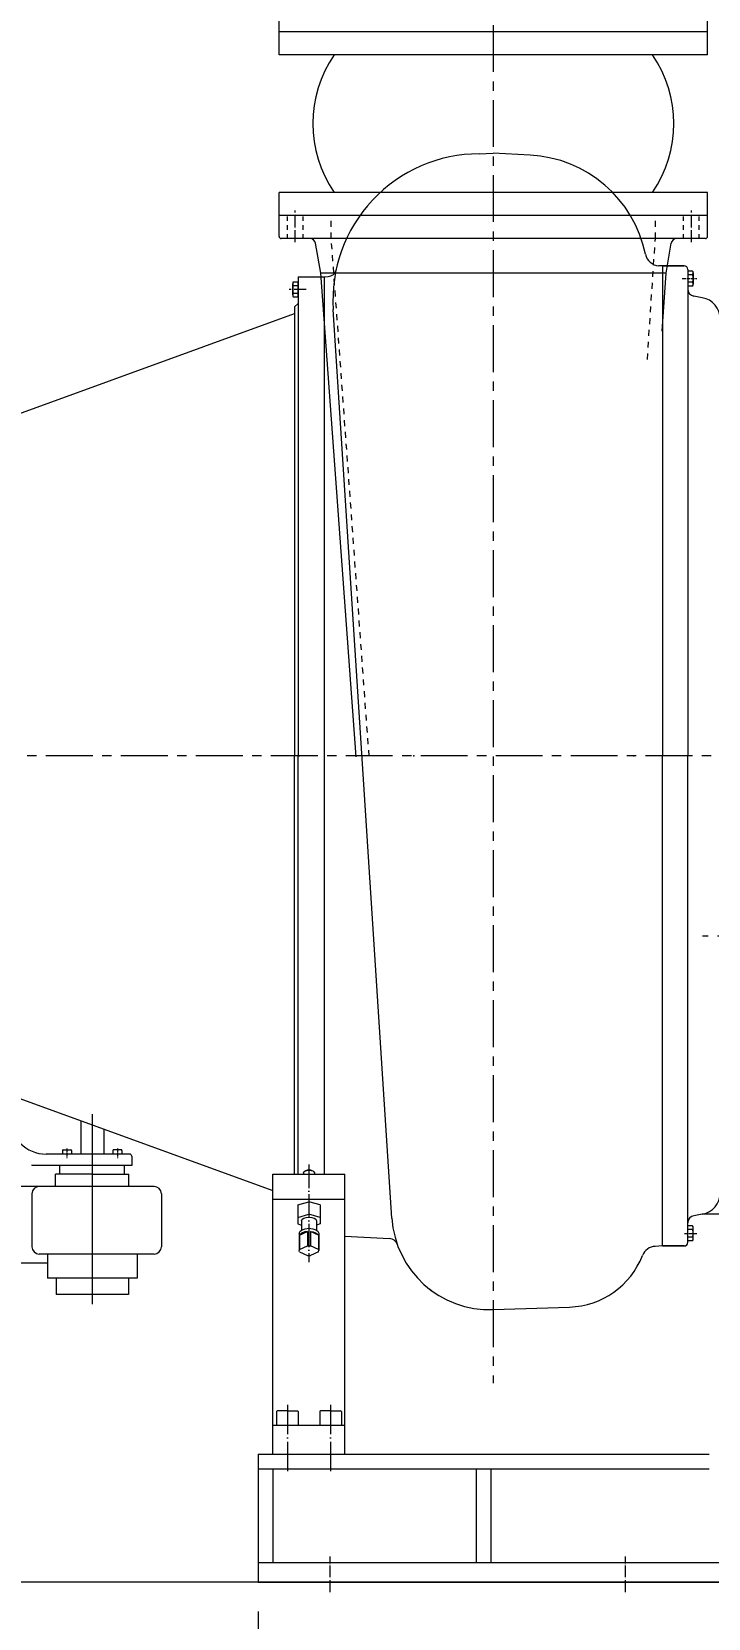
# Model space of a CAD drawing. Header units: millimetres. Extents: x -186 to 966092, y 1050 to 737262.
# Drawn here: x 433835 to 468771, y 422723 to 504594 of the extents above; entities that cross this region are included whole.
import ezdxf

# ---------------------------------------------------------------- set-up
doc = ezdxf.new("R2010")
doc.units = ezdxf.units.MM
doc.header["$LTSCALE"] = 25.4
for name, pattern in [('ACAD_ISO04W100', [30, 24, -3, 0, -3]), ('CENTER', [50.8, 31.75, -6.35, 6.35, -6.35]), ('CHAIN', [0.7087, 0.4724, -0.0591, 0.1181, -0.0591]), ('EB_DASH', [6, 3, -3])]:
    doc.linetypes.add(name, pattern=pattern)
doc.layers.get('Defpoints').update_dxf_attribs({"lineweight": 5})
doc.layers.add('CAXA1', color=5, linetype='CENTER', lineweight=5)
doc.styles.add('Roman', font='arial.ttf')
doc.styles.get("Standard").update_dxf_attribs({"font": 'arial.ttf'})
doc.dimstyles.new('ISO-25', dxfattribs={"dimscale": 30, "dimtxt": 38.1, "dimasz": 38.1, "dimexe": 50.8, "dimexo": 50.8, "dimgap": 15.875, "dimtad": 1, "dimtih": 1, "dimtoh": 1, "dimdec": 1, "dimlfac": 0.03937, "dimdsep": 46, "dimtxsty": 'Standard', "dimcen": 63.5, "dimclrd": 7, "dimclre": 7, "dimclrt": 7, "dimadec": 0, "dimazin": 0, "dimtfac": 1, "dimtdec": 1, "dimtmove": 0, "dimatfit": 3, "dimfxl": 25.4, "dimlwd": 5, "dimlwe": 5, "dimarcsym": 0})

# ---------------------------------------------------------------- blocks, each defined once
blk = doc.blocks.new('*D242')
at = {"color": 7, "linetype": 'Continuous', "lineweight": 5, "transparency": 16777216}
for p, q in [((445530, 423064), (445530, 411283)), ((574693, 423064), (574693, 411283)), ((573169, 412807), (447054, 412807))]:
    blk.add_line(p, q, dxfattribs=at)
at = {"color": 7, "transparency": 16777216}
for points in [[(447054, 413061), (447054, 412553), (445530, 412807)], [(573169, 413061), (573169, 412553), (574693, 412807)]]:
    blk.add_solid(points, dxfattribs=at)
at = {"layer": 'Defpoints', "color": 0, "transparency": 16777216}
for p in [(445530, 424588), (574693, 424588), (445530, 412807)]:
    blk.add_point(p, dxfattribs=at)
at = {"color": 7, "lineweight": 5, "transparency": 16777216, "insert": (510181, 415950), "char_height": 5334, "attachment_point": 5, "style": 'Roman'}
blk.add_mtext('A', dxfattribs=at)
blk = doc.blocks.new('*D243')
at = {"color": 7, "linetype": 'Continuous', "lineweight": 5, "transparency": 16777216}
for p, q in [((367099, 432231), (367099, 400606)), ((595450, 422931), (595450, 400606)), ((593926, 402130), (368623, 402130))]:
    blk.add_line(p, q, dxfattribs=at)
at = {"color": 7, "transparency": 16777216}
for points in [[(368623, 402384), (368623, 401876), (367099, 402130)], [(593926, 402384), (593926, 401876), (595450, 402130)]]:
    blk.add_solid(points, dxfattribs=at)
at = {"layer": 'Defpoints', "color": 0, "transparency": 16777216}
for p in [(367099, 433755), (595450, 424455), (367099, 402130)]:
    blk.add_point(p, dxfattribs=at)
at = {"color": 7, "lineweight": 5, "transparency": 16777216, "insert": (510360, 405364), "char_height": 5334, "attachment_point": 5, "style": 'Roman'}
blk.add_mtext('C', dxfattribs=at)

msp = doc.modelspace()

# ---------------------------------------------------------------- linework, layer by layer
at = {"color": 7, "lineweight": 5}
for p, q in [((446608.35, 504594.01), (446608.35, 505783.95)), ((468733.79, 504594.01), (468733.79, 505783.95)), ((468733.79, 504594.01), (446608.35, 504594.01)), ((446608.35, 503404.07), (446608.35, 504594.01)), ((468733.79, 504594.01), (446608.35, 504594.01)), ((468733.79, 503404.07), (468733.79, 504594.01)), ((468733.79, 503404.07), (446608.35, 503404.07)), ((456939.97, 498291.05), (457671.07, 498323.67)), ((459569.55, 498224.18), (457671.07, 498323.67)), ((468733.79, 496301.62), (446608.35, 496301.62)), ((446608.35, 495111.68), (446608.35, 496301.62)), ((468733.79, 495111.68), (468733.79, 496301.62)), ((468733.79, 495111.68), (446608.35, 495111.68)), ((446608.35, 494033.3), (446608.35, 495111.68)), ((468622.23, 495111.68), (446719.91, 495111.68)), ((468733.79, 494033.3), (468733.79, 495111.68)), ((468622.23, 493921.74), (446719.91, 493921.74)), ((448763.7, 492136.83), (448492.31, 493675.91)), ((466589.09, 492136.83), (466860.47, 493675.91)), ((450589, 467173.67), (448763.7, 492136.83)), ((466589.09, 492136.83), (448763.7, 492136.83)), ((466409.69, 492508.78), (466220.38, 492518.7)), ((466391.07, 489143.63), (466589.09, 492136.83)), ((466409.69, 492508.78), (466409.69, 467222.48)), ((466409.69, 492508.78), (467525.25, 492508.78)), ((467530.97, 492508.69), (466409.69, 492508.69)), ((467711.18, 492322.85), (467711.18, 467222.48)), ((467711.18, 492322.85), (467711.18, 491813.44)), ((467711.18, 492322.85), (467711.18, 492006.68)), ((467961.58, 492244.38), (467711.18, 492244.38)), ((467961.58, 492051.16), (467711.18, 492051.16)), ((467990.07, 492147.77), (467990.07, 491568.11)), ((447314.88, 491010.32), (447314.88, 491589.99)), ((447314.88, 491589.99), (447314.88, 491010.32)), ((447343.38, 491686.6), (447593.77, 491686.6)), ((447343.38, 491686.6), (447593.77, 491686.6)), ((447343.38, 491493.38), (447593.77, 491493.38)), ((447343.38, 491493.38), (447593.77, 491493.38)), ((447593.77, 491950.9), (448932.45, 491950.9)), ((447593.77, 491950.9), (447593.77, 467222.48)), ((447593.77, 490913.71), (447593.77, 491686.6)), ((447593.77, 491077.04), (447593.77, 491523.27)), ((448932.45, 491950.9), (449144.56, 491962.02)), ((448932.45, 491950.9), (448932.45, 445636.19)), ((467961.58, 491664.72), (467711.18, 491664.72)), ((467961.58, 491471.5), (467711.18, 491471.5)), ((447343.38, 491106.93), (447593.77, 491106.93)), ((447343.38, 491106.93), (447593.77, 491106.93)), ((447343.38, 490913.71), (447593.77, 490913.71)), ((447343.38, 490913.71), (447593.77, 490913.71)), ((447407.85, 490389.24), (447593.77, 490575.16)), ((449496.54, 490742.37), (449496.54, 490742.37)), ((468462.68, 490870.16), (468018.47, 490948.49)), ((433174.04, 484876.67), (447407.85, 490057)), ((447407.85, 490389.24), (447407.85, 467222.48)), ((447407.85, 489905.83), (447407.85, 489860.78)), ((452432.83, 443376.84), (449406.97, 490256.15)), ((447407.85, 445636.19), (447407.85, 467222.48)), ((447593.77, 445636.19), (447593.77, 467222.48)), ((466409.69, 441936.18), (466409.69, 467222.48)), ((467711.18, 442122.11), (467711.18, 467222.48)), ((433174.04, 449568.29), (446292.28, 444793.97)), ((436363.72, 448407.42), (436363.72, 446677.44)), ((437553.66, 447974.34), (437553.66, 446677.44)), ((435657.2, 446677.44), (434578.81, 446677.44)), ((435424.79, 446863.36), (435424.79, 446677.44)), ((435461.97, 446900.55), (435852.42, 446900.55)), ((436958.69, 446677.44), (435657.2, 446677.44)), ((435889.61, 446863.36), (435889.61, 446677.44)), ((438260.19, 446677.44), (436958.69, 446677.44)), ((438027.78, 446863.36), (438027.78, 446677.44)), ((438455.41, 446900.55), (438064.96, 446900.55)), ((438892.29, 446677.44), (438260.19, 446677.44)), ((438492.6, 446863.36), (438492.6, 446677.44)), ((439003.85, 446565.88), (439003.85, 446082.47)), ((433835.1, 446117.65), (433835.1, 446082.47)), ((436958.69, 446082.47), (433835.1, 446082.47)), ((435062.23, 445004.08), (435062.23, 445636.24)), ((436958.69, 445636.24), (435062.23, 445636.24)), ((435285.34, 445636.24), (435285.34, 446082.47)), ((439003.85, 446082.47), (436958.69, 446082.47)), ((436958.69, 445636.24), (438855.16, 445636.24)), ((438632.04, 445636.24), (438632.04, 446082.47)), ((438855.16, 445004.08), (438855.16, 445636.24)), ((446292.28, 431192.07), (446292.28, 445636.19)), ((446292.28, 445636.19), (450010.84, 445636.19)), ((447872.67, 445706.16), (447872.67, 445636.19)), ((448430.45, 445706.16), (448430.45, 445636.19)), ((450010.84, 431192.07), (450010.84, 445636.19)), ((440156.65, 445004.08), (432812.5, 445004.08)), ((433848.46, 444632.23), (433848.46, 441891.42)), ((440528.51, 444632.23), (440528.51, 441891.42)), ((446292.28, 444348.04), (450010.84, 444348.04)), ((447571.83, 444050.55), (448151.56, 444217.89)), ((447571.83, 444050.55), (447571.83, 443071.81)), ((448731.28, 444050.55), (448151.56, 444217.89)), ((448151.56, 444217.89), (448151.56, 443573.82)), ((448731.28, 444050.55), (448731.28, 443071.81)), ((447571.83, 443406.48), (448151.56, 443573.82)), ((447571.83, 443071.81), (447768.26, 443015.11)), ((447768.26, 443239.15), (447768.26, 442757.16)), ((448731.28, 443406.48), (448151.56, 443573.82)), ((448534.86, 443239.15), (448534.86, 442757.16)), ((448731.28, 443071.81), (448534.86, 443015.11)), ((467961.58, 442973.46), (467711.18, 442973.46)), ((468462.68, 443574.8), (468018.47, 443496.47)), ((468449.3, 443572.44), (468018.47, 443496.47)), ((469830.76, 443572.44), (468449.3, 443572.44)), ((447649.55, 442595.07), (447649.55, 441693.37)), ((447666.88, 442499.44), (448068.26, 442681.58)), ((447666.88, 442499.44), (447666.88, 441758.75)), ((448068.26, 442681.58), (448068.26, 441940.89)), ((448234.85, 442681.58), (448234.85, 441940.89)), ((448636.23, 442499.44), (448234.85, 442681.58)), ((448636.23, 442499.44), (448636.23, 441758.75)), ((448653.56, 442595.07), (448653.56, 441693.37)), ((450010.84, 442437.54), (452314.42, 442316.81)), ((467961.58, 442780.24), (467711.18, 442780.24)), ((467711.18, 442122.11), (467711.18, 442631.52)), ((467711.18, 442122.11), (467711.18, 442438.28)), ((467961.58, 442393.8), (467711.18, 442393.8)), ((467961.58, 442200.58), (467711.18, 442200.58)), ((467990.07, 442297.19), (467990.07, 442876.85)), ((440156.65, 441519.56), (434220.32, 441519.56)), ((434644.71, 441519.56), (434644.71, 440273.35)), ((439272.68, 441519.56), (439272.68, 440273.35)), ((447666.88, 441758.75), (448068.26, 441940.89)), ((447666.88, 441627.99), (448068.26, 441445.85)), ((448636.23, 441758.75), (448234.85, 441940.89)), ((448636.23, 441627.99), (448234.85, 441445.85)), ((466409.69, 441936.18), (466028.27, 441916.19)), ((467530.97, 441936.27), (466409.69, 441936.27)), ((466409.69, 441936.18), (467525.25, 441936.18)), ((434644.71, 441052.92), (432812.5, 441052.92)), ((439272.68, 440273.35), (434644.71, 440273.35)), ((435089.53, 440273.35), (435089.53, 439426.24)), ((438827.86, 440273.35), (438827.86, 439426.24)), ((438827.86, 439426.24), (435089.53, 439426.24)), ((457671.07, 438648.97), (461610.65, 438782.51)), ((457671.07, 438648.97), (461610.65, 438782.51)), ((446478.21, 433386.02), (446478.21, 432679.5)), ((447035.99, 433423.21), (446515.39, 433423.21)), ((447035.99, 433423.21), (447556.59, 433423.21)), ((447593.77, 433386.02), (447593.77, 432679.5)), ((448709.34, 433386.02), (448709.34, 432679.5)), ((449267.13, 433423.21), (448746.53, 433423.21)), ((449267.13, 433423.21), (449787.72, 433423.21)), ((449824.91, 433386.02), (449824.91, 432679.5)), ((446292.28, 432679.5), (450010.84, 432679.5)), ((445530.28, 431192.07), (468808.16, 431192.07)), ((445530.28, 431192.07), (445530.28, 424588.07)), ((446292.28, 431192.07), (450010.84, 431192.07)), ((445530.28, 430430.07), (468808.16, 430430.07)), ((446292.28, 430430.07), (446292.28, 425604.07)), ((456788.22, 430430.07), (456788.22, 425604.07)), ((457550.22, 430430.07), (457550.22, 425604.07)), ((445530.28, 425604.07), (574692.58, 425604.07)), ((612274.37, 424588.07), (362540.32, 424588.07)), ((445530.28, 424588.07), (574692.58, 424588.07))]:
    msp.add_line(p, q, dxfattribs=at)
at = {"color": 7, "linetype": 'ACAD_ISO04W100', "lineweight": 5}
for p, q in [((447445.03, 493736.51), (447445.03, 495362.93)), ((467897.11, 493736.51), (467897.11, 495362.93)), ((448002.93, 491300.16), (447128.67, 491300.16)), ((449248.95, 424075.78), (449248.95, 425904.16)), ((464488.95, 424075.78), (464488.95, 425904.16))]:
    msp.add_line(p, q, dxfattribs=at)
at = {"color": 7, "linetype": 'EB_DASH', "lineweight": 5, "ltscale": 3}
for p, q in [((447035.99, 493921.74), (447035.99, 495111.68)), ((447854.07, 493921.74), (447854.07, 495111.68)), ((467488.07, 493921.74), (467488.07, 495111.68)), ((468306.15, 493921.74), (468306.15, 495111.68))]:
    msp.add_line(p, q, dxfattribs=at)
at = {"color": 7, "linetype": 'EB_DASH', "lineweight": 5, "ltscale": 4}
for p, q in [((449304.31, 493921.74), (449304.31, 495111.68)), ((466037.83, 493921.74), (466037.83, 495111.68)), ((451256.55, 467222.48), (449304.31, 493921.74)), ((465625.1, 487682.92), (466037.83, 493921.74))]:
    msp.add_line(p, q, dxfattribs=at)
at = {"color": 7, "linetype": 'ACAD_ISO04W100', "lineweight": 5, "ltscale": 0.3}
for p, q in [((467426.64, 491857.94), (468176.29, 491857.94)), ((435657.2, 446965.94), (435657.2, 446458.94)), ((438260.19, 446965.94), (438260.19, 446458.94)), ((467538.5, 442587.02), (468176.29, 442587.02))]:
    msp.add_line(p, q, dxfattribs=at)
at = {"color": 7, "linetype": 'CHAIN', "lineweight": 5, "ltscale": 10}
msp.add_line((436958.69, 448734.34), (436958.69, 438936.87), dxfattribs=at)
at = {"color": 7, "linetype": 'ACAD_ISO04W100', "lineweight": 5, "ltscale": 2}
msp.add_line((448151.56, 446133.7), (448151.56, 441106.08), dxfattribs=at)
at = {"color": 7, "linetype": 'ACAD_ISO04W100', "lineweight": 5, "ltscale": 2.5}
for p, q in [((447035.99, 433740.8), (447035.99, 430168.95)), ((449267.13, 433740.8), (449267.13, 430211.16))]:
    msp.add_line(p, q, dxfattribs=at)
at = {"color": 7, "lineweight": 5}
for centre, radius, start, end in [((454648.91, 499852.84), 6292.04, 145.6393673, 214.3606327), ((460693.23, 499852.84), 6292.04, 325.6393673, 34.3606327), ((456939.97, 490742.37), 7548.68, 89.9999939, 183.6930736), ((459232.87, 491799.89), 6433.11, 11.7500149, 87.0000006), ((446719.91, 494033.3), 111.56, 180, 270), ((448199.35, 493624.26), 297.48, 10, 90), ((467153.44, 493624.26), 297.48, 90, 170), ((468622.23, 494033.3), 111.56, 270, 0), ((466259.3, 493261.39), 743.71, 191.7500149, 267), ((449121.21, 492407.64), 446.23, 272.9999995, 347.9505539), ((467525.25, 492322.85), 185.93, 0, 90), ((467812.05, 492147.77), 178.02, 327.1327678, 32.8672322), ((467320.73, 491857.94), 669.34, 343.2213451, 16.7786549), ((447492.9, 491589.99), 178.02, 147.1327678, 212.8672322), ((447492.9, 491589.99), 178.02, 147.1327678, 212.8672322), ((447984.22, 491300.16), 669.34, 163.2213451, 196.7786549), ((447984.22, 491300.16), 669.34, 163.2213451, 196.7786549), ((468083.04, 491314.69), 371.86, 180, 260), ((467812.05, 491568.11), 178.02, 327.1327678, 32.8672322), ((447492.9, 491010.32), 178.02, 147.1327678, 212.8672322), ((447492.9, 491010.32), 178.02, 147.1327678, 212.8672322), ((468268.97, 489771.54), 1115.57, 0, 80), ((434578.81, 448536.72), 1859.28, 180, 270), ((435461.97, 446863.36), 37.19, 90, 180), ((435852.42, 446863.36), 37.19, 0, 90), ((438064.96, 446863.36), 37.19, 90, 180), ((438455.41, 446863.36), 37.19, 0, 90), ((438892.29, 446565.88), 111.56, 0, 90), ((448151.56, 445541.12), 324.07, 58.0822907, 121.9177093), ((434220.32, 444632.23), 371.86, 90, 180), ((440156.65, 444632.23), 371.86, 0, 90), ((468268.97, 444673.42), 1115.57, 280, 0), ((457479.57, 443702.59), 5057.24, 183.6930736, 272.1701752), ((468083.04, 443130.26), 371.86, 100, 180), ((467812.05, 442876.85), 178.02, 327.1327678, 32.8672322), ((452291.06, 441871.2), 446.23, 19.478043, 86.9999997), ((467525.25, 442122.11), 185.93, 270, 0), ((467320.73, 442587.02), 669.34, 343.2213451, 16.7786549), ((467812.05, 442297.19), 178.02, 327.1327678, 32.8672322), ((434220.32, 441891.42), 371.86, 180, 270), ((440156.65, 441891.42), 371.86, 270, 0), ((461464, 442981.92), 4201.97, 271.9998453, 338.5520066), ((466067.2, 441173.5), 743.71, 93, 158.5520066), ((457479.57, 443702.59), 5057.24, 230.8155865, 236.95669), ((446515.39, 433386.02), 37.19, 90, 180), ((447556.59, 433386.02), 37.19, 0, 90), ((448746.53, 433386.02), 37.19, 90, 180), ((449787.72, 433386.02), 37.19, 0, 90)]:
    msp.add_arc(centre, radius, start, end, dxfattribs=at)
at = {"color": 7, "lineweight": 5, "extrusion": (0, 0, -1)}
for centre, major_axis, ratio, start_param, end_param in [((448151.56, 445706.16), (-278.89, 0), 0.5, 0, 3.14159265), ((448151.56, 443239.15), (-383.3, 0), 0.48507125, 0, 3.14159265), ((448151.56, 442595.07), (-502.01, 0), 0.5, 0, 3.14159265), ((448151.56, 442434.05), (-502.01, 0), 0.5, 8.02067851, 9.16124706), ((448151.56, 441693.37), (502.01, 0), 0.5, 2.87806175, 3.14159265), ((448151.56, 441693.37), (-502.01, 0), 0.5, 1.40409945, 1.73749321), ((448151.56, 441693.37), (-502.01, 0), 0.5, 2.87806175, 3.14159265)]:
    msp.add_ellipse(centre, major_axis=major_axis, ratio=ratio, start_param=start_param, end_param=end_param, dxfattribs=at)
at = {"color": 7, "lineweight": 5}
for centre, major_axis, start_param, end_param in [((448151.56, 442434.05), (502.01, 0), 8.02067851, 9.16124706), ((448151.56, 441693.37), (502.01, 0), 2.87806175, 3.14159265), ((448151.56, 441693.37), (-502.01, 0), 1.40409945, 1.73749321), ((448151.56, 441693.37), (-502.01, 0), 2.87806175, 3.14159265)]:
    msp.add_ellipse(centre, major_axis=major_axis, ratio=0.5, start_param=start_param, end_param=end_param, dxfattribs=at)
at = {"color": 7, "linetype": 'Continuous', "lineweight": 5}
for p in [(447643.88, 467222.17), (464922.26, 467222.48)]:
    msp.add_point(p, dxfattribs=at)
at = {"color": 7, "linetype": 'CHAIN', "lineweight": 5, "ltscale": 30}
msp.add_point((453561.88, 467222.48), dxfattribs=at)
at = {"layer": 'CAXA1', "linetype": 'CENTER', "lineweight": 5, "ltscale": 3}
for p, q in [((457671.07, 605581.74), (457671.07, 434852.24)), ((495052.45, 467222.48), (365846.44, 467222.48)), ((577149.5, 457926.08), (468478.25, 457926.08))]:
    msp.add_line(p, q, dxfattribs=at)

# ---------------------------------------------------------------- dimensions: what is measured, and where the dimension line sits
at = {"color": 7, "lineweight": 5}
for base, p1, p2, text, picture, middle in [((367098.73, 402129.83), (595449.81, 424454.72), (367098.73, 433755.44), 'C', '*D243', (510359.81, 402129.83)), ((445530.28, 412806.89), (574692.58, 424588.07), (445530.28, 424588.07), 'A', '*D242', (510180.62, 412806.89))]:
    dim = msp.add_linear_dim(base=base, p1=p1, p2=p2, angle=180, text=text, dimstyle='ISO-25', override={"dimscale": 30, "dimtxt": 177.8, "dimasz": 50.8, "dimpost": '\\X', "dimtxsty": 'Roman'}, dxfattribs=at)
    dim.commit()
    dim.dimension.update_dxf_attribs({"geometry": picture, "text_midpoint": middle, "dimtype": 160})

doc.saveas('drawing.dxf')
